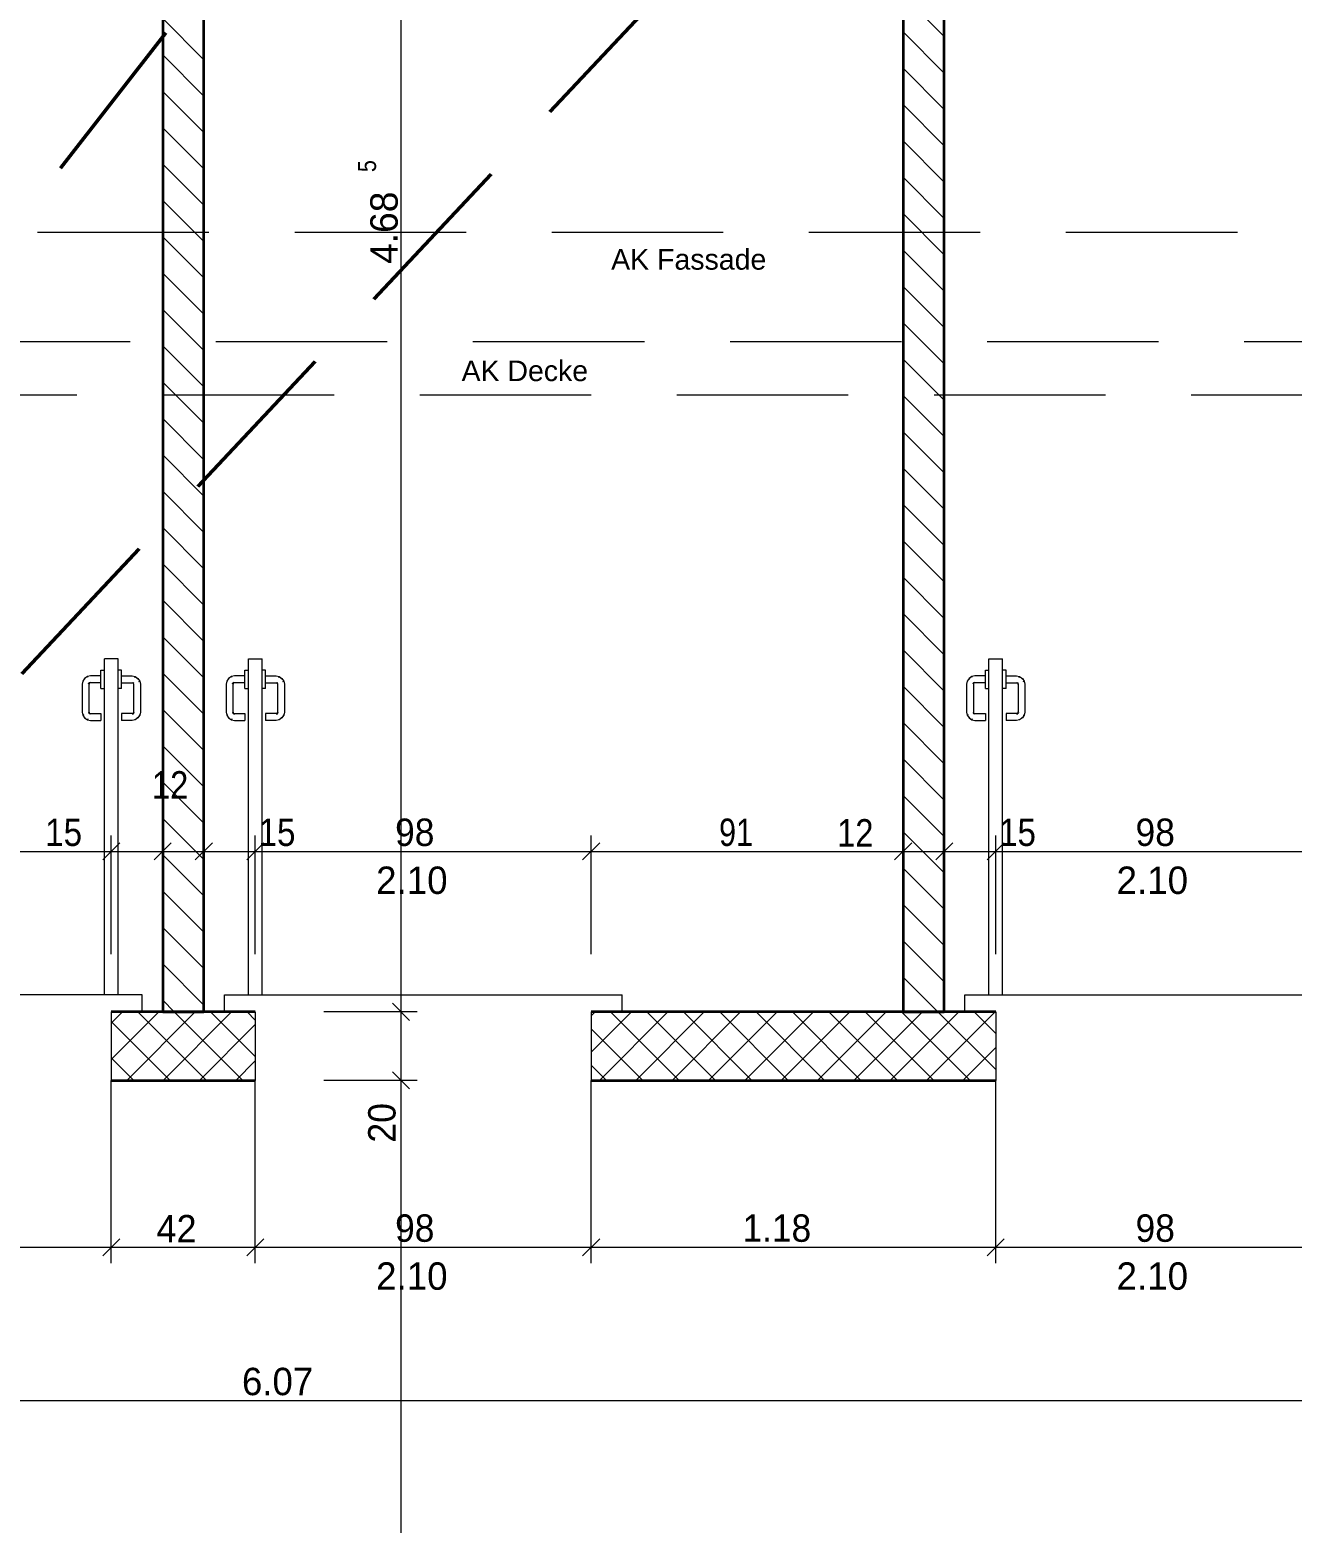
# Model space of a CAD drawing. Header units: millimetres. Extents: x -3497 to 2618, y -1809 to 2456.
# Drawn here: x -1639.4 to -1271.2, y 1509.8 to 1945.5 of the extents above; entities that cross this region are included whole.
import ezdxf
from ezdxf.enums import TextEntityAlignment as Align

# ---------------------------------------------------------------- set-up
doc = ezdxf.new("R2010")
doc.units = ezdxf.units.MM
doc.header["$LTSCALE"] = 100
doc.linetypes.add('HIDDENX2', pattern=[0.75, 0.5, -0.25])
for name, color, linetype, true_color in [('10-0.05 Solid', 1, 'Continuous', 0xff0000), ('10-0.13 Solid', 7, 'Continuous', 0x000000), ('20-(100) Aussenwände', 7, 'Continuous', 0xc0c0c0), ('20-Beton', 9, 'Continuous', 0x808080), ('30-Text', 7, 'Continuous', 0xff8000), ('30-Text 6', 3, 'Continuous', 0x00ff00), ('50-Türen&Fenster', 9, 'Continuous', 0x808080)]:
    doc.layers.add(name, color=color, linetype=linetype, true_color=true_color)
doc.styles.add('Arial', font='arial.ttf')

# ---------------------------------------------------------------- blocks, each defined once
blk = doc.blocks.new('*X442')
at = {"layer": '10-0.05 Solid', "color": 18, "linetype": 'Continuous', "lineweight": 13, "true_color": 0x000000}
for p, q in [((-1600.63, 1948.74), (-1588.63, 1936.74)), ((-1600.63, 1938.13), (-1588.63, 1926.13)), ((-1600.63, 1927.52), (-1588.63, 1915.52)), ((-1600.63, 1916.92), (-1588.63, 1904.92)), ((-1600.63, 1906.31), (-1588.63, 1894.31)), ((-1600.63, 1895.7), (-1588.63, 1883.7)), ((-1600.63, 1885.1), (-1588.63, 1873.1)), ((-1600.63, 1874.49), (-1588.63, 1862.49)), ((-1600.63, 1863.88), (-1588.63, 1851.88)), ((-1600.63, 1853.28), (-1588.63, 1841.28)), ((-1600.63, 1842.67), (-1588.63, 1830.67)), ((-1600.63, 1832.06), (-1588.63, 1820.06)), ((-1600.63, 1821.46), (-1588.63, 1809.46)), ((-1600.63, 1810.85), (-1588.63, 1798.85)), ((-1600.63, 1800.24), (-1588.63, 1788.24)), ((-1600.63, 1789.64), (-1588.63, 1777.64)), ((-1600.63, 1779.03), (-1588.63, 1767.03)), ((-1600.63, 1768.42), (-1588.63, 1756.42)), ((-1600.63, 1757.82), (-1588.63, 1745.82)), ((-1600.63, 1747.21), (-1588.63, 1735.21)), ((-1600.63, 1736.6), (-1588.63, 1724.6)), ((-1600.63, 1726), (-1588.63, 1714)), ((-1600.63, 1715.39), (-1588.63, 1703.39)), ((-1600.63, 1704.78), (-1588.63, 1692.78)), ((-1600.63, 1694.18), (-1588.63, 1682.18)), ((-1600.63, 1683.57), (-1588.63, 1671.57)), ((-1600.63, 1672.96), (-1588.63, 1660.96)), ((-1600.63, 1662.36), (-1597.25, 1658.98))]:
    blk.add_line(p, q, dxfattribs=at)
blk = doc.blocks.new('*X443')
at = {"layer": '10-0.05 Solid', "color": 18, "linetype": 'Continuous', "lineweight": 13, "true_color": 0x000000}
for p, q in [((-1384.63, 1955.48), (-1372.63, 1943.48)), ((-1384.63, 1944.87), (-1372.63, 1932.87)), ((-1384.63, 1934.26), (-1372.63, 1922.26)), ((-1384.63, 1923.66), (-1372.63, 1911.66)), ((-1384.63, 1913.05), (-1372.63, 1901.05)), ((-1384.63, 1902.44), (-1372.63, 1890.44)), ((-1384.63, 1891.84), (-1372.63, 1879.84)), ((-1384.63, 1881.23), (-1372.63, 1869.23)), ((-1384.63, 1870.62), (-1372.63, 1858.62)), ((-1384.63, 1860.02), (-1372.63, 1848.02)), ((-1384.63, 1849.41), (-1372.63, 1837.41)), ((-1384.63, 1838.8), (-1372.63, 1826.8)), ((-1384.63, 1828.2), (-1372.63, 1816.2)), ((-1384.63, 1817.59), (-1372.63, 1805.59)), ((-1384.63, 1806.98), (-1372.63, 1794.98)), ((-1384.63, 1796.38), (-1372.63, 1784.38)), ((-1384.63, 1785.77), (-1372.63, 1773.77)), ((-1384.63, 1775.16), (-1372.63, 1763.16)), ((-1384.63, 1764.56), (-1372.63, 1752.56)), ((-1384.63, 1753.95), (-1372.63, 1741.95)), ((-1384.63, 1743.34), (-1372.63, 1731.34)), ((-1384.63, 1732.74), (-1372.63, 1720.74)), ((-1384.63, 1722.13), (-1372.63, 1710.13)), ((-1384.63, 1711.52), (-1372.63, 1699.52)), ((-1384.63, 1700.92), (-1372.63, 1688.92)), ((-1384.63, 1690.31), (-1372.63, 1678.31)), ((-1384.63, 1679.7), (-1372.63, 1667.7)), ((-1384.63, 1669.1), (-1374.51, 1658.98))]:
    blk.add_line(p, q, dxfattribs=at)
blk = doc.blocks.new('*X534')
at = {"layer": '10-0.05 Solid', "color": 18, "linetype": 'Continuous', "lineweight": 13, "true_color": 0x000000}
for p, q in [((-1615.63, 1645.09), (-1601.74, 1658.98)), ((-1615.63, 1655.7), (-1612.35, 1658.98)), ((-1598.46, 1638.98), (-1615.63, 1656.14)), ((-1611.14, 1638.98), (-1591.14, 1658.98)), ((-1587.85, 1638.98), (-1607.85, 1658.98)), ((-1600.53, 1638.98), (-1580.53, 1658.98)), ((-1577.25, 1638.98), (-1597.25, 1658.98)), ((-1573.63, 1645.96), (-1586.64, 1658.98)), ((-1573.63, 1656.57), (-1576.03, 1658.98)), ((-1589.92, 1638.98), (-1573.63, 1655.27)), ((-1609.07, 1638.98), (-1615.63, 1645.54)), ((-1579.32, 1638.98), (-1573.63, 1644.67))]:
    blk.add_line(p, q, dxfattribs=at)
blk = doc.blocks.new('*X535')
at = {"layer": '10-0.05 Solid', "color": 18, "linetype": 'Continuous', "lineweight": 13, "true_color": 0x000000}
for p, q in [((-1475.63, 1647.21), (-1463.86, 1658.98)), ((-1475.63, 1657.81), (-1474.46, 1658.98)), ((-1473.25, 1638.98), (-1453.25, 1658.98)), ((-1449.97, 1638.98), (-1469.97, 1658.98)), ((-1462.64, 1638.98), (-1442.64, 1658.98)), ((-1439.36, 1638.98), (-1459.36, 1658.98)), ((-1452.04, 1638.98), (-1432.04, 1658.98)), ((-1428.75, 1638.98), (-1448.75, 1658.98)), ((-1441.43, 1638.98), (-1421.43, 1658.98)), ((-1418.15, 1638.98), (-1438.15, 1658.98)), ((-1430.82, 1638.98), (-1410.82, 1658.98)), ((-1407.54, 1638.98), (-1427.54, 1658.98)), ((-1420.22, 1638.98), (-1400.22, 1658.98)), ((-1396.93, 1638.98), (-1416.93, 1658.98)), ((-1409.61, 1638.98), (-1389.61, 1658.98)), ((-1386.33, 1638.98), (-1406.33, 1658.98)), ((-1399, 1638.98), (-1379, 1658.98)), ((-1375.72, 1638.98), (-1395.72, 1658.98)), ((-1388.4, 1638.98), (-1368.4, 1658.98)), ((-1365.11, 1638.98), (-1385.11, 1658.98)), ((-1377.79, 1638.98), (-1357.79, 1658.98)), ((-1357.63, 1642.1), (-1374.51, 1658.98)), ((-1357.63, 1652.7), (-1363.9, 1658.98)), ((-1460.57, 1638.98), (-1475.63, 1654.03)), ((-1367.18, 1638.98), (-1357.63, 1648.53)), ((-1471.18, 1638.98), (-1475.63, 1643.42))]:
    blk.add_line(p, q, dxfattribs=at)
blk = doc.blocks.new('AnonymMegaMac_nNn0717')
at = {"layer": '20-Beton', "color": 8, "linetype": 'Continuous', "lineweight": 13, "true_color": 0x808080}
for p, q in [((-1711.13, 1708.27), (-1716.13, 1703.27)), ((-1713.63, 1675.77), (-1713.63, 1710.46)), ((-1613.13, 1708.27), (-1618.13, 1703.27)), ((-1615.63, 1675.77), (-1615.63, 1710.46)), ((-1713.63, 1705.77), (-1615.63, 1705.77))]:
    blk.add_line(p, q, dxfattribs=at)
at = {"layer": '20-Beton', "color": 8, "linetype": 'Continuous', "lineweight": 18, "true_color": 0x808080, "style": 'Arial'}
for s, width, p, p2 in [('98', 0.923325, (-1672.83, 1707.36), (-1661.37, 1707.36)), ('15', 0.865979, (-1634.9, 1707.36), (-1624.15, 1707.36)), ('2.10', 0.960236, (-1678.38, 1693.36), (-1657.52, 1693.36))]:
    blk.add_text(s, height=8, dxfattribs=dict(at, width=width)).set_placement(p, p2, align=Align.FIT)
blk = doc.blocks.new('AnonymMegaMac_nNn0718')
at = {"layer": '20-Beton', "color": 8, "linetype": 'Continuous', "lineweight": 13, "true_color": 0x808080}
for p, q in [((-1613.13, 1708.27), (-1618.13, 1703.27)), ((-1615.63, 1675.77), (-1615.63, 1710.46)), ((-1598.13, 1708.27), (-1603.13, 1703.27)), ((-1600.63, 1675.77), (-1600.63, 1710.46)), ((-1615.63, 1705.77), (-1600.63, 1705.77))]:
    blk.add_line(p, q, dxfattribs=at)
at = {"layer": '20-Beton', "color": 8, "linetype": 'Continuous', "lineweight": 18, "true_color": 0x808080, "style": 'Arial', "width": 0.854381}
blk.add_text('12', height=8, dxfattribs=at).set_placement((-1603.77, 1721.19), (-1593.17, 1721.19), align=Align.FIT)
blk = doc.blocks.new('AnonymMegaMac_nNn0719')
at = {"layer": '20-Beton', "color": 8, "linetype": 'Continuous', "lineweight": 13, "true_color": 0x808080}
for p, q in [((-1598.13, 1708.27), (-1603.13, 1703.27)), ((-1600.63, 1675.77), (-1600.63, 1710.46)), ((-1586.13, 1708.27), (-1591.13, 1703.27)), ((-1588.63, 1675.77), (-1588.63, 1710.46)), ((-1600.63, 1705.77), (-1588.63, 1705.77))]:
    blk.add_line(p, q, dxfattribs=at)
blk = doc.blocks.new('AnonymMegaMac_nNn0720')
at = {"layer": '20-Beton', "color": 8, "linetype": 'Continuous', "lineweight": 13, "true_color": 0x808080}
for p, q in [((-1586.13, 1708.27), (-1591.13, 1703.27)), ((-1588.63, 1675.77), (-1588.63, 1710.46)), ((-1571.13, 1708.27), (-1576.13, 1703.27)), ((-1573.63, 1675.77), (-1573.63, 1710.46)), ((-1588.63, 1705.77), (-1573.63, 1705.77))]:
    blk.add_line(p, q, dxfattribs=at)
blk = doc.blocks.new('AnonymMegaMac_nNn0721')
at = {"layer": '20-Beton', "color": 8, "linetype": 'Continuous', "lineweight": 13, "true_color": 0x808080}
for p, q in [((-1571.13, 1708.27), (-1576.13, 1703.27)), ((-1573.63, 1675.77), (-1573.63, 1710.46)), ((-1473.13, 1708.27), (-1478.13, 1703.27)), ((-1475.63, 1675.77), (-1475.63, 1710.46)), ((-1573.63, 1705.77), (-1475.63, 1705.77))]:
    blk.add_line(p, q, dxfattribs=at)
at = {"layer": '20-Beton', "color": 8, "linetype": 'Continuous', "lineweight": 18, "true_color": 0x808080, "style": 'Arial'}
for s, width, p, p2 in [('15', 0.865979, (-1572.65, 1707.36), (-1561.9, 1707.36)), ('98', 0.923325, (-1532.83, 1707.36), (-1521.37, 1707.36)), ('2.10', 0.960236, (-1538.38, 1693.36), (-1517.52, 1693.36))]:
    blk.add_text(s, height=8, dxfattribs=dict(at, width=width)).set_placement(p, p2, align=Align.FIT)
blk = doc.blocks.new('AnonymMegaMac_nNn0722')
at = {"layer": '20-Beton', "color": 8, "linetype": 'Continuous', "lineweight": 13, "true_color": 0x808080}
for p, q in [((-1473.13, 1708.27), (-1478.13, 1703.27)), ((-1475.63, 1675.77), (-1475.63, 1710.46)), ((-1382.13, 1708.27), (-1387.13, 1703.27)), ((-1384.63, 1675.77), (-1384.63, 1710.46)), ((-1475.63, 1705.77), (-1384.63, 1705.77))]:
    blk.add_line(p, q, dxfattribs=at)
at = {"layer": '20-Beton', "color": 8, "linetype": 'Continuous', "lineweight": 18, "true_color": 0x808080, "style": 'Arial'}
for s, width, p, p2 in [('91', 0.79768, (-1438.33, 1707.36), (-1428.43, 1707.36)), ('12', 0.854381, (-1403.9, 1707.19), (-1393.29, 1707.19))]:
    blk.add_text(s, height=8, dxfattribs=dict(at, width=width)).set_placement(p, p2, align=Align.FIT)
blk = doc.blocks.new('AnonymMegaMac_nNn0723')
at = {"layer": '20-Beton', "color": 8, "linetype": 'Continuous', "lineweight": 13, "true_color": 0x808080}
for p, q in [((-1382.13, 1708.27), (-1387.13, 1703.27)), ((-1384.63, 1675.77), (-1384.63, 1710.46)), ((-1370.13, 1708.27), (-1375.13, 1703.27)), ((-1372.63, 1675.77), (-1372.63, 1710.46)), ((-1384.63, 1705.77), (-1372.63, 1705.77))]:
    blk.add_line(p, q, dxfattribs=at)
blk = doc.blocks.new('AnonymMegaMac_nNn0724')
at = {"layer": '20-Beton', "color": 8, "linetype": 'Continuous', "lineweight": 13, "true_color": 0x808080}
for p, q in [((-1370.13, 1708.27), (-1375.13, 1703.27)), ((-1372.63, 1675.77), (-1372.63, 1710.46)), ((-1355.13, 1708.27), (-1360.13, 1703.27)), ((-1357.63, 1675.77), (-1357.63, 1710.46)), ((-1372.63, 1705.77), (-1357.63, 1705.77))]:
    blk.add_line(p, q, dxfattribs=at)
blk = doc.blocks.new('AnonymMegaMac_nNn0725')
at = {"layer": '20-Beton', "color": 8, "linetype": 'Continuous', "lineweight": 13, "true_color": 0x808080}
for p, q in [((-1355.13, 1708.27), (-1360.13, 1703.27)), ((-1357.63, 1675.77), (-1357.63, 1710.46)), ((-1257.13, 1708.27), (-1262.13, 1703.27)), ((-1259.63, 1675.77), (-1259.63, 1710.46)), ((-1357.63, 1705.77), (-1259.63, 1705.77))]:
    blk.add_line(p, q, dxfattribs=at)
at = {"layer": '20-Beton', "color": 8, "linetype": 'Continuous', "lineweight": 18, "true_color": 0x808080, "style": 'Arial'}
for s, width, p, p2 in [('15', 0.865979, (-1356.65, 1707.36), (-1345.9, 1707.36)), ('98', 0.923325, (-1316.83, 1707.36), (-1305.37, 1707.36)), ('2.10', 0.960236, (-1322.38, 1693.36), (-1301.52, 1693.36))]:
    blk.add_text(s, height=8, dxfattribs=dict(at, width=width)).set_placement(p, p2, align=Align.FIT)
blk = doc.blocks.new('AnonymMegaMac_nNn01088')
at = {"layer": '20-Beton', "color": 8, "linetype": 'Continuous', "lineweight": 13, "true_color": 0x808080}
for p, q in [((-1713.63, 1585.6), (-1713.63, 1638.98)), ((-1615.63, 1585.6), (-1615.63, 1638.98)), ((-1711.13, 1592.79), (-1716.13, 1587.79)), ((-1713.63, 1590.29), (-1615.63, 1590.29)), ((-1613.13, 1592.79), (-1618.13, 1587.79))]:
    blk.add_line(p, q, dxfattribs=at)
at = {"layer": '20-Beton', "color": 8, "linetype": 'Continuous', "lineweight": 18, "true_color": 0x808080, "style": 'Arial'}
for s, width, p, p2 in [('98', 0.923325, (-1672.83, 1591.88), (-1661.37, 1591.88)), ('2.10', 0.960236, (-1678.38, 1577.88), (-1657.52, 1577.88))]:
    blk.add_text(s, height=8, dxfattribs=dict(at, width=width)).set_placement(p, p2, align=Align.FIT)
blk = doc.blocks.new('AnonymMegaMac_nNn01089')
at = {"layer": '20-Beton', "color": 8, "linetype": 'Continuous', "lineweight": 13, "true_color": 0x808080}
for p, q in [((-1615.63, 1585.6), (-1615.63, 1638.98)), ((-1573.63, 1585.6), (-1573.63, 1638.98)), ((-1613.13, 1592.79), (-1618.13, 1587.79)), ((-1615.63, 1590.29), (-1573.63, 1590.29)), ((-1571.13, 1592.79), (-1576.13, 1587.79))]:
    blk.add_line(p, q, dxfattribs=at)
at = {"layer": '20-Beton', "color": 8, "linetype": 'Continuous', "lineweight": 18, "true_color": 0x808080, "style": 'Arial', "width": 0.940722}
blk.add_text('42', height=8, dxfattribs=at).set_placement((-1602.43, 1591.71), (-1590.75, 1591.71), align=Align.FIT)
blk = doc.blocks.new('AnonymMegaMac_nNn01090')
at = {"layer": '20-Beton', "color": 8, "linetype": 'Continuous', "lineweight": 13, "true_color": 0x808080}
for p, q in [((-1573.63, 1585.6), (-1573.63, 1638.98)), ((-1475.63, 1585.6), (-1475.63, 1638.98)), ((-1571.13, 1592.79), (-1576.13, 1587.79)), ((-1573.63, 1590.29), (-1475.63, 1590.29)), ((-1473.13, 1592.79), (-1478.13, 1587.79))]:
    blk.add_line(p, q, dxfattribs=at)
at = {"layer": '20-Beton', "color": 8, "linetype": 'Continuous', "lineweight": 18, "true_color": 0x808080, "style": 'Arial'}
for s, width, p, p2 in [('98', 0.923325, (-1532.83, 1591.88), (-1521.37, 1591.88)), ('2.10', 0.960236, (-1538.38, 1577.88), (-1517.52, 1577.88))]:
    blk.add_text(s, height=8, dxfattribs=dict(at, width=width)).set_placement(p, p2, align=Align.FIT)
blk = doc.blocks.new('AnonymMegaMac_nNn01091')
at = {"layer": '20-Beton', "color": 8, "linetype": 'Continuous', "lineweight": 13, "true_color": 0x808080}
for p, q in [((-1475.63, 1585.6), (-1475.63, 1638.98)), ((-1357.63, 1585.6), (-1357.63, 1638.98)), ((-1473.13, 1592.79), (-1478.13, 1587.79)), ((-1475.63, 1590.29), (-1357.63, 1590.29)), ((-1355.13, 1592.79), (-1360.13, 1587.79))]:
    blk.add_line(p, q, dxfattribs=at)
at = {"layer": '20-Beton', "color": 8, "linetype": 'Continuous', "lineweight": 18, "true_color": 0x808080, "style": 'Arial', "width": 0.921576}
blk.add_text('1.18', height=8, dxfattribs=at).set_placement((-1431.49, 1591.88), (-1411.47, 1591.88), align=Align.FIT)
blk = doc.blocks.new('AnonymMegaMac_nNn01092')
at = {"layer": '20-Beton', "color": 8, "linetype": 'Continuous', "lineweight": 13, "true_color": 0x808080}
for p, q in [((-1357.63, 1585.6), (-1357.63, 1638.98)), ((-1259.63, 1585.6), (-1259.63, 1638.98)), ((-1355.13, 1592.79), (-1360.13, 1587.79)), ((-1357.63, 1590.29), (-1259.63, 1590.29)), ((-1257.13, 1592.79), (-1262.13, 1587.79))]:
    blk.add_line(p, q, dxfattribs=at)
at = {"layer": '20-Beton', "color": 8, "linetype": 'Continuous', "lineweight": 18, "true_color": 0x808080, "style": 'Arial'}
for s, width, p, p2 in [('98', 0.923325, (-1316.83, 1591.88), (-1305.37, 1591.88)), ('2.10', 0.960236, (-1322.38, 1577.88), (-1301.52, 1577.88))]:
    blk.add_text(s, height=8, dxfattribs=dict(at, width=width)).set_placement(p, p2, align=Align.FIT)
blk = doc.blocks.new('AnonymMegaMac_nNn01115')
at = {"layer": '20-Beton', "color": 8, "linetype": 'Continuous', "lineweight": 13, "true_color": 0x808080}
for p, q in [((-1864.64, 1548.04), (-1869.64, 1543.04)), ((-1867.14, 1540.86), (-1867.14, 1550.23)), ((-1257.65, 1548.04), (-1262.65, 1543.04)), ((-1260.15, 1522.98), (-1260.15, 1550.23)), ((-1867.14, 1545.54), (-1260.15, 1545.54))]:
    blk.add_line(p, q, dxfattribs=at)
at = {"layer": '20-Beton', "color": 8, "linetype": 'Continuous', "lineweight": 18, "true_color": 0x808080, "style": 'Arial', "width": 0.95729}
blk.add_text('6.07', height=8, dxfattribs=at).set_placement((-1577.51, 1547.13), (-1556.71, 1547.13), align=Align.FIT)
blk = doc.blocks.new('AnonymMegaMac_nNn01146')
at = {"layer": '20-Beton', "color": 8, "linetype": 'Continuous', "lineweight": 13, "true_color": 0x808080}
for p, q in [((-1526.42, 1638.98), (-1553.63, 1638.98)), ((-1533.61, 1641.48), (-1528.61, 1636.48)), ((-1531.11, 1155.98), (-1531.11, 1638.98))]:
    blk.add_line(p, q, dxfattribs=at)
at = {"layer": '20-Beton', "color": 8, "linetype": 'Continuous', "lineweight": 18, "true_color": 0x808080, "style": 'Arial', "width": 0.930412}
blk.add_text('20', height=8, rotation=90, dxfattribs=at).set_placement((-1532.7, 1620.81), (-1532.7, 1632.36), align=Align.FIT)
blk = doc.blocks.new('AnonymMegaMac_nNn01147')
at = {"layer": '20-Beton', "color": 8, "linetype": 'Continuous', "lineweight": 13, "true_color": 0x808080}
for p, q in [((-1533.61, 1661.48), (-1528.61, 1656.48)), ((-1526.42, 1658.98), (-1553.63, 1658.98)), ((-1531.11, 1638.98), (-1531.11, 1658.98)), ((-1526.42, 1638.98), (-1553.63, 1638.98)), ((-1533.61, 1641.48), (-1528.61, 1636.48))]:
    blk.add_line(p, q, dxfattribs=at)
blk = doc.blocks.new('AnonymMegaMac_nNn01148')
at = {"layer": '20-Beton', "color": 8, "linetype": 'Continuous', "lineweight": 13, "true_color": 0x808080}
for p, q in [((-1531.11, 1658.98), (-1531.11, 2127.48)), ((-1533.61, 1661.48), (-1528.61, 1656.48)), ((-1526.42, 1658.98), (-1553.63, 1658.98))]:
    blk.add_line(p, q, dxfattribs=at)
at = {"layer": '20-Beton', "color": 8, "linetype": 'Continuous', "lineweight": 18, "true_color": 0x808080, "style": 'Arial'}
for s, height, width, p, p2 in [('5', 5.28, 0.853093, (-1538.38, 1903.96), (-1538.38, 1907.46)), ('4.68', 8, 0.970913, (-1532.08, 1877.18), (-1532.08, 1898.28))]:
    blk.add_text(s, height=height, rotation=90, dxfattribs=dict(at, width=width)).set_placement(p, p2, align=Align.FIT)

msp = doc.modelspace()

# ---------------------------------------------------------------- linework, layer by layer
at = {"layer": '10-0.13 Solid', "color": 18, "linetype": 'HIDDENX2', "lineweight": 13, "true_color": 0x000000}
for p, q in [((-1787.13, 1886.43), (-1203.13, 1886.43)), ((-1235.13, 1854.44), (-1755.13, 1854.44))]:
    msp.add_line(p, q, dxfattribs=at)
at = {"layer": '20-(100) Aussenwände', "color": 8, "linetype": 'Continuous', "lineweight": 13, "true_color": 0x808080}
for p, q in [((-1617.63, 1663.98), (-1617.63, 1761.98)), ((-1613.63, 1761.98), (-1617.63, 1761.98)), ((-1613.63, 1663.98), (-1613.63, 1761.98)), ((-1575.63, 1663.98), (-1575.63, 1761.98)), ((-1575.63, 1761.98), (-1571.63, 1761.98)), ((-1571.63, 1663.98), (-1571.63, 1761.98)), ((-1359.63, 1663.98), (-1359.63, 1761.98)), ((-1359.63, 1761.98), (-1355.63, 1761.98)), ((-1355.63, 1663.98), (-1355.63, 1761.98)), ((-1623.41, 1756.26), (-1623.96, 1755.44)), ((-1622.59, 1756.8), (-1623.41, 1756.26)), ((-1623.2, 1756.05), (-1623.41, 1756.26)), ((-1621.73, 1756.98), (-1622.59, 1756.8)), ((-1622.48, 1756.53), (-1622.59, 1756.8)), ((-1618.63, 1756.98), (-1621.73, 1756.98)), ((-1618.63, 1758.32), (-1618.63, 1758.68)), ((-1618.63, 1758.68), (-1618.62, 1758.68)), ((-1618.63, 1757.33), (-1618.63, 1758.32)), ((-1618.63, 1755.98), (-1618.63, 1757.33)), ((-1618.63, 1754.63), (-1618.63, 1755.98)), ((-1618.62, 1758.68), (-1617.64, 1758.68)), ((-1617.64, 1758.68), (-1617.63, 1758.68)), ((-1613.62, 1758.68), (-1613.63, 1758.68)), ((-1612.64, 1758.68), (-1613.62, 1758.68)), ((-1612.63, 1758.68), (-1612.64, 1758.68)), ((-1612.63, 1758.32), (-1612.63, 1758.68)), ((-1612.63, 1757.33), (-1612.63, 1758.32)), ((-1612.63, 1755.98), (-1612.63, 1757.33)), ((-1612.63, 1756.98), (-1609.53, 1756.98)), ((-1612.63, 1754.63), (-1612.63, 1755.98)), ((-1609.53, 1756.98), (-1608.66, 1756.8)), ((-1608.78, 1756.53), (-1608.66, 1756.8)), ((-1608.66, 1756.8), (-1607.85, 1756.26)), ((-1608.06, 1756.05), (-1607.85, 1756.26)), ((-1607.85, 1756.26), (-1607.3, 1755.44)), ((-1581.41, 1756.26), (-1581.96, 1755.44)), ((-1580.59, 1756.8), (-1581.41, 1756.26)), ((-1581.2, 1756.05), (-1581.41, 1756.26)), ((-1579.73, 1756.98), (-1580.59, 1756.8)), ((-1580.48, 1756.53), (-1580.59, 1756.8)), ((-1576.63, 1756.98), (-1579.73, 1756.98)), ((-1576.63, 1758.32), (-1576.63, 1758.68)), ((-1576.63, 1758.68), (-1576.62, 1758.68)), ((-1576.63, 1757.33), (-1576.63, 1758.32)), ((-1576.63, 1755.98), (-1576.63, 1757.33)), ((-1576.63, 1754.63), (-1576.63, 1755.98)), ((-1576.62, 1758.68), (-1575.64, 1758.68)), ((-1575.64, 1758.68), (-1575.63, 1758.68)), ((-1571.62, 1758.68), (-1571.63, 1758.68)), ((-1570.64, 1758.68), (-1571.62, 1758.68)), ((-1570.63, 1758.68), (-1570.64, 1758.68)), ((-1570.63, 1758.32), (-1570.63, 1758.68)), ((-1570.63, 1757.33), (-1570.63, 1758.32)), ((-1570.63, 1755.98), (-1570.63, 1757.33)), ((-1570.63, 1756.98), (-1567.53, 1756.98)), ((-1570.63, 1754.63), (-1570.63, 1755.98)), ((-1567.53, 1756.98), (-1566.66, 1756.8)), ((-1566.78, 1756.53), (-1566.66, 1756.8)), ((-1566.66, 1756.8), (-1565.85, 1756.26)), ((-1566.06, 1756.05), (-1565.85, 1756.26)), ((-1565.85, 1756.26), (-1565.3, 1755.44)), ((-1365.41, 1756.26), (-1365.96, 1755.44)), ((-1364.59, 1756.8), (-1365.41, 1756.26)), ((-1365.2, 1756.05), (-1365.41, 1756.26)), ((-1363.73, 1756.98), (-1364.59, 1756.8)), ((-1364.48, 1756.53), (-1364.59, 1756.8)), ((-1360.63, 1756.98), (-1363.73, 1756.98)), ((-1360.63, 1758.32), (-1360.63, 1758.68)), ((-1360.63, 1758.68), (-1360.62, 1758.68)), ((-1360.63, 1757.33), (-1360.63, 1758.32)), ((-1360.63, 1755.98), (-1360.63, 1757.33)), ((-1360.63, 1754.63), (-1360.63, 1755.98)), ((-1360.62, 1758.68), (-1359.64, 1758.68)), ((-1359.64, 1758.68), (-1359.63, 1758.68)), ((-1355.62, 1758.68), (-1355.63, 1758.68)), ((-1354.64, 1758.68), (-1355.62, 1758.68)), ((-1354.63, 1758.68), (-1354.64, 1758.68)), ((-1354.63, 1758.32), (-1354.63, 1758.68)), ((-1354.63, 1757.33), (-1354.63, 1758.32)), ((-1354.63, 1755.98), (-1354.63, 1757.33)), ((-1354.63, 1756.98), (-1351.53, 1756.98)), ((-1354.63, 1754.63), (-1354.63, 1755.98)), ((-1351.53, 1756.98), (-1350.66, 1756.8)), ((-1350.78, 1756.53), (-1350.66, 1756.8)), ((-1350.66, 1756.8), (-1349.85, 1756.26)), ((-1350.06, 1756.05), (-1349.85, 1756.26)), ((-1349.85, 1756.26), (-1349.3, 1755.44)), ((-1623.96, 1755.44), (-1624.13, 1754.58)), ((-1624.13, 1754.58), (-1624.13, 1746.38)), ((-1623.68, 1755.33), (-1623.96, 1755.44)), ((-1622.07, 1754.66), (-1622.35, 1754.77)), ((-1621.97, 1754.82), (-1622.18, 1755.03)), ((-1622.07, 1754.66), (-1622.13, 1754.38)), ((-1622.13, 1754.38), (-1622.13, 1746.58)), ((-1621.97, 1754.82), (-1622.07, 1754.66)), ((-1621.81, 1754.92), (-1621.97, 1754.82)), ((-1621.81, 1754.92), (-1621.93, 1755.2)), ((-1621.53, 1754.98), (-1621.81, 1754.92)), ((-1618.63, 1754.98), (-1621.53, 1754.98)), ((-1618.63, 1753.64), (-1618.63, 1754.63)), ((-1618.63, 1753.28), (-1618.63, 1753.64)), ((-1618.63, 1753.28), (-1618.62, 1753.28)), ((-1618.62, 1753.28), (-1617.64, 1753.28)), ((-1617.64, 1753.28), (-1617.63, 1753.28)), ((-1613.62, 1753.28), (-1613.63, 1753.28)), ((-1612.64, 1753.28), (-1613.62, 1753.28)), ((-1612.63, 1753.28), (-1612.64, 1753.28)), ((-1612.63, 1754.98), (-1609.73, 1754.98)), ((-1612.63, 1753.64), (-1612.63, 1754.63)), ((-1612.63, 1753.28), (-1612.63, 1753.64)), ((-1609.73, 1754.98), (-1609.44, 1754.92)), ((-1609.44, 1754.92), (-1609.33, 1755.2)), ((-1609.44, 1754.92), (-1609.29, 1754.82)), ((-1609.29, 1754.82), (-1609.08, 1755.03)), ((-1609.29, 1754.82), (-1609.18, 1754.66)), ((-1609.18, 1754.66), (-1608.91, 1754.77)), ((-1609.18, 1754.66), (-1609.13, 1754.38)), ((-1609.13, 1754.38), (-1609.13, 1746.58)), ((-1607.58, 1755.33), (-1607.3, 1755.44)), ((-1607.3, 1755.44), (-1607.13, 1754.58)), ((-1607.13, 1754.58), (-1607.13, 1746.38)), ((-1581.96, 1755.44), (-1582.13, 1754.58)), ((-1582.13, 1754.58), (-1582.13, 1746.38)), ((-1581.68, 1755.33), (-1581.96, 1755.44)), ((-1580.07, 1754.66), (-1580.35, 1754.77)), ((-1579.97, 1754.82), (-1580.18, 1755.03)), ((-1580.07, 1754.66), (-1580.13, 1754.38)), ((-1580.13, 1754.38), (-1580.13, 1746.58)), ((-1579.97, 1754.82), (-1580.07, 1754.66)), ((-1579.81, 1754.92), (-1579.97, 1754.82)), ((-1579.81, 1754.92), (-1579.93, 1755.2)), ((-1579.53, 1754.98), (-1579.81, 1754.92)), ((-1576.63, 1754.98), (-1579.53, 1754.98)), ((-1576.63, 1753.64), (-1576.63, 1754.63)), ((-1576.63, 1753.28), (-1576.63, 1753.64)), ((-1576.63, 1753.28), (-1576.62, 1753.28)), ((-1576.62, 1753.28), (-1575.64, 1753.28)), ((-1575.64, 1753.28), (-1575.63, 1753.28)), ((-1571.62, 1753.28), (-1571.63, 1753.28)), ((-1570.64, 1753.28), (-1571.62, 1753.28)), ((-1570.63, 1753.28), (-1570.64, 1753.28)), ((-1570.63, 1754.98), (-1567.73, 1754.98)), ((-1570.63, 1753.64), (-1570.63, 1754.63)), ((-1570.63, 1753.28), (-1570.63, 1753.64)), ((-1567.73, 1754.98), (-1567.44, 1754.92)), ((-1567.44, 1754.92), (-1567.33, 1755.2)), ((-1567.44, 1754.92), (-1567.29, 1754.82)), ((-1567.29, 1754.82), (-1567.08, 1755.03)), ((-1567.29, 1754.82), (-1567.18, 1754.66)), ((-1567.18, 1754.66), (-1566.91, 1754.77)), ((-1567.18, 1754.66), (-1567.13, 1754.38)), ((-1567.13, 1754.38), (-1567.13, 1746.58)), ((-1565.58, 1755.33), (-1565.3, 1755.44)), ((-1565.3, 1755.44), (-1565.13, 1754.58)), ((-1565.13, 1754.58), (-1565.13, 1746.38)), ((-1365.96, 1755.44), (-1366.13, 1754.58)), ((-1366.13, 1754.58), (-1366.13, 1746.38)), ((-1365.68, 1755.33), (-1365.96, 1755.44)), ((-1364.07, 1754.66), (-1364.35, 1754.77)), ((-1363.97, 1754.82), (-1364.18, 1755.03)), ((-1364.07, 1754.66), (-1364.13, 1754.38)), ((-1364.13, 1754.38), (-1364.13, 1746.58)), ((-1363.97, 1754.82), (-1364.07, 1754.66)), ((-1363.81, 1754.92), (-1363.97, 1754.82)), ((-1363.81, 1754.92), (-1363.93, 1755.2)), ((-1363.53, 1754.98), (-1363.81, 1754.92)), ((-1360.63, 1754.98), (-1363.53, 1754.98)), ((-1360.63, 1753.64), (-1360.63, 1754.63)), ((-1360.63, 1753.28), (-1360.63, 1753.64)), ((-1360.63, 1753.28), (-1360.62, 1753.28)), ((-1360.62, 1753.28), (-1359.64, 1753.28)), ((-1359.64, 1753.28), (-1359.63, 1753.28)), ((-1355.62, 1753.28), (-1355.63, 1753.28)), ((-1354.64, 1753.28), (-1355.62, 1753.28)), ((-1354.63, 1753.28), (-1354.64, 1753.28)), ((-1354.63, 1754.98), (-1351.73, 1754.98)), ((-1354.63, 1753.64), (-1354.63, 1754.63)), ((-1354.63, 1753.28), (-1354.63, 1753.64)), ((-1351.73, 1754.98), (-1351.44, 1754.92)), ((-1351.44, 1754.92), (-1351.33, 1755.2)), ((-1351.44, 1754.92), (-1351.29, 1754.82)), ((-1351.29, 1754.82), (-1351.08, 1755.03)), ((-1351.29, 1754.82), (-1351.18, 1754.66)), ((-1351.18, 1754.66), (-1350.91, 1754.77)), ((-1351.18, 1754.66), (-1351.13, 1754.38)), ((-1351.13, 1754.38), (-1351.13, 1746.58)), ((-1349.58, 1755.33), (-1349.3, 1755.44)), ((-1349.3, 1755.44), (-1349.13, 1754.58)), ((-1349.13, 1754.58), (-1349.13, 1746.38)), ((-1624.13, 1746.38), (-1623.96, 1745.51)), ((-1623.68, 1745.63), (-1623.96, 1745.51)), ((-1623.96, 1745.51), (-1623.41, 1744.7)), ((-1623.2, 1744.91), (-1623.41, 1744.7)), ((-1623.41, 1744.7), (-1622.59, 1744.15)), ((-1622.48, 1744.42), (-1622.59, 1744.15)), ((-1622.59, 1744.15), (-1621.73, 1743.98)), ((-1622.07, 1746.29), (-1622.35, 1746.18)), ((-1621.97, 1746.14), (-1622.18, 1745.93)), ((-1622.13, 1746.58), (-1622.07, 1746.29)), ((-1622.07, 1746.29), (-1621.97, 1746.14)), ((-1621.97, 1746.14), (-1621.81, 1746.03)), ((-1621.81, 1746.03), (-1621.93, 1745.76)), ((-1621.81, 1746.03), (-1621.53, 1745.98)), ((-1621.73, 1743.98), (-1618.63, 1743.98)), ((-1621.53, 1745.98), (-1618.63, 1745.98)), ((-1618.63, 1745.98), (-1618.63, 1745.68)), ((-1618.63, 1745.68), (-1618.63, 1744.98)), ((-1618.63, 1744.98), (-1618.63, 1744.27)), ((-1618.63, 1744.27), (-1618.63, 1743.98)), ((-1612.63, 1745.98), (-1612.63, 1745.68)), ((-1609.73, 1745.98), (-1612.63, 1745.98)), ((-1612.63, 1745.68), (-1612.63, 1744.98)), ((-1612.63, 1744.98), (-1612.63, 1744.27)), ((-1612.63, 1744.27), (-1612.63, 1743.98)), ((-1609.53, 1743.98), (-1612.63, 1743.98)), ((-1609.44, 1746.03), (-1609.73, 1745.98)), ((-1608.66, 1744.15), (-1609.53, 1743.98)), ((-1609.29, 1746.14), (-1609.44, 1746.03)), ((-1609.44, 1746.03), (-1609.33, 1745.76)), ((-1609.18, 1746.29), (-1609.29, 1746.14)), ((-1609.29, 1746.14), (-1609.08, 1745.93)), ((-1609.13, 1746.58), (-1609.18, 1746.29)), ((-1609.18, 1746.29), (-1608.91, 1746.18)), ((-1608.78, 1744.42), (-1608.66, 1744.15)), ((-1607.85, 1744.7), (-1608.66, 1744.15)), ((-1608.06, 1744.91), (-1607.85, 1744.7)), ((-1607.3, 1745.51), (-1607.85, 1744.7)), ((-1607.58, 1745.63), (-1607.3, 1745.51)), ((-1607.13, 1746.38), (-1607.3, 1745.51)), ((-1582.13, 1746.38), (-1581.96, 1745.51)), ((-1581.68, 1745.63), (-1581.96, 1745.51)), ((-1581.96, 1745.51), (-1581.41, 1744.7)), ((-1581.2, 1744.91), (-1581.41, 1744.7)), ((-1581.41, 1744.7), (-1580.59, 1744.15)), ((-1580.48, 1744.42), (-1580.59, 1744.15)), ((-1580.59, 1744.15), (-1579.73, 1743.98)), ((-1580.07, 1746.29), (-1580.35, 1746.18)), ((-1579.97, 1746.14), (-1580.18, 1745.93)), ((-1580.13, 1746.58), (-1580.07, 1746.29)), ((-1580.07, 1746.29), (-1579.97, 1746.14)), ((-1579.97, 1746.14), (-1579.81, 1746.03)), ((-1579.81, 1746.03), (-1579.93, 1745.76)), ((-1579.81, 1746.03), (-1579.53, 1745.98)), ((-1579.73, 1743.98), (-1576.63, 1743.98)), ((-1579.53, 1745.98), (-1576.63, 1745.98)), ((-1576.63, 1745.98), (-1576.63, 1745.68)), ((-1576.63, 1745.68), (-1576.63, 1744.98)), ((-1576.63, 1744.98), (-1576.63, 1744.27)), ((-1576.63, 1744.27), (-1576.63, 1743.98)), ((-1570.63, 1745.98), (-1570.63, 1745.68)), ((-1567.73, 1745.98), (-1570.63, 1745.98)), ((-1570.63, 1745.68), (-1570.63, 1744.98)), ((-1570.63, 1744.98), (-1570.63, 1744.27)), ((-1570.63, 1744.27), (-1570.63, 1743.98)), ((-1567.53, 1743.98), (-1570.63, 1743.98)), ((-1567.44, 1746.03), (-1567.73, 1745.98)), ((-1566.66, 1744.15), (-1567.53, 1743.98)), ((-1567.29, 1746.14), (-1567.44, 1746.03)), ((-1567.44, 1746.03), (-1567.33, 1745.76)), ((-1567.18, 1746.29), (-1567.29, 1746.14)), ((-1567.29, 1746.14), (-1567.08, 1745.93)), ((-1567.13, 1746.58), (-1567.18, 1746.29)), ((-1567.18, 1746.29), (-1566.91, 1746.18)), ((-1566.78, 1744.42), (-1566.66, 1744.15)), ((-1565.85, 1744.7), (-1566.66, 1744.15)), ((-1566.06, 1744.91), (-1565.85, 1744.7)), ((-1565.3, 1745.51), (-1565.85, 1744.7)), ((-1565.58, 1745.63), (-1565.3, 1745.51)), ((-1565.13, 1746.38), (-1565.3, 1745.51)), ((-1366.13, 1746.38), (-1365.96, 1745.51)), ((-1365.68, 1745.63), (-1365.96, 1745.51)), ((-1365.96, 1745.51), (-1365.41, 1744.7)), ((-1365.2, 1744.91), (-1365.41, 1744.7)), ((-1365.41, 1744.7), (-1364.59, 1744.15)), ((-1364.48, 1744.42), (-1364.59, 1744.15)), ((-1364.59, 1744.15), (-1363.73, 1743.98)), ((-1364.07, 1746.29), (-1364.35, 1746.18)), ((-1363.97, 1746.14), (-1364.18, 1745.93)), ((-1364.13, 1746.58), (-1364.07, 1746.29)), ((-1364.07, 1746.29), (-1363.97, 1746.14)), ((-1363.97, 1746.14), (-1363.81, 1746.03)), ((-1363.81, 1746.03), (-1363.93, 1745.76)), ((-1363.81, 1746.03), (-1363.53, 1745.98)), ((-1363.73, 1743.98), (-1360.63, 1743.98)), ((-1363.53, 1745.98), (-1360.63, 1745.98)), ((-1360.63, 1745.98), (-1360.63, 1745.68)), ((-1360.63, 1745.68), (-1360.63, 1744.98)), ((-1360.63, 1744.98), (-1360.63, 1744.27)), ((-1360.63, 1744.27), (-1360.63, 1743.98)), ((-1354.63, 1745.98), (-1354.63, 1745.68)), ((-1351.73, 1745.98), (-1354.63, 1745.98)), ((-1354.63, 1745.68), (-1354.63, 1744.98)), ((-1354.63, 1744.98), (-1354.63, 1744.27)), ((-1354.63, 1744.27), (-1354.63, 1743.98)), ((-1351.53, 1743.98), (-1354.63, 1743.98)), ((-1351.44, 1746.03), (-1351.73, 1745.98)), ((-1350.66, 1744.15), (-1351.53, 1743.98)), ((-1351.29, 1746.14), (-1351.44, 1746.03)), ((-1351.44, 1746.03), (-1351.33, 1745.76)), ((-1351.18, 1746.29), (-1351.29, 1746.14)), ((-1351.29, 1746.14), (-1351.08, 1745.93)), ((-1351.13, 1746.58), (-1351.18, 1746.29)), ((-1351.18, 1746.29), (-1350.91, 1746.18)), ((-1350.78, 1744.42), (-1350.66, 1744.15)), ((-1349.85, 1744.7), (-1350.66, 1744.15)), ((-1350.06, 1744.91), (-1349.85, 1744.7)), ((-1349.3, 1745.51), (-1349.85, 1744.7)), ((-1349.58, 1745.63), (-1349.3, 1745.51)), ((-1349.13, 1746.38), (-1349.3, 1745.51)), ((-1606.63, 1663.98), (-1722.63, 1663.98)), ((-1606.63, 1661.98), (-1606.63, 1663.98)), ((-1606.63, 1658.98), (-1606.63, 1661.98)), ((-1582.63, 1663.98), (-1466.63, 1663.98)), ((-1582.63, 1661.98), (-1582.63, 1663.98)), ((-1582.63, 1658.98), (-1582.63, 1661.98)), ((-1466.63, 1661.98), (-1466.63, 1663.98)), ((-1466.63, 1658.98), (-1466.63, 1661.98)), ((-1366.63, 1663.98), (-1250.63, 1663.98)), ((-1366.63, 1661.98), (-1366.63, 1663.98)), ((-1366.63, 1658.98), (-1366.63, 1661.98))]:
    msp.add_line(p, q, dxfattribs=at)
at = {"layer": '30-Text', "color": 18, "linetype": 'HIDDENX2', "lineweight": 13, "true_color": 0x000000}
msp.add_lwpolyline([(-2130.64, 2152.48), (1117.37, 2152.48), (1117.37, 1638.98), (369.87, 1638.98), (369.87, 1838.88), (-116.13, 1838.88), (-116.13, 1638.98), (-1250.63, 1638.98), (-1250.63, 1838.93), (-1739.62, 1838.93), (-1739.62, 1638.98), (-2130.64, 1638.98)], close=True, dxfattribs=at)
at = {"layer": '30-Text 6', "color": 3, "linetype": 'HIDDENX2', "lineweight": 50, "true_color": 0x00ff00}
for p, q in [((-1461.38, 2122), (-1944.92, 1501.92)), ((-1299.38, 2122), (-1929.95, 1450.88))]:
    msp.add_line(p, q, dxfattribs=at)
at = {"layer": '50-Türen&Fenster', "color": 8, "linetype": 'Continuous', "lineweight": 13, "true_color": 0x808080}
for p, q in [((-1615.63, 1658.98), (-1615.63, 1638.98)), ((-1573.63, 1658.98), (-1573.63, 1638.98)), ((-1475.63, 1658.98), (-1475.63, 1638.98)), ((-1357.63, 1658.98), (-1357.63, 1638.98))]:
    msp.add_line(p, q, dxfattribs=at)
at = {"layer": '50-Türen&Fenster', "color": 8, "linetype": 'Continuous', "lineweight": 35, "true_color": 0x808080}
for points in [[(-1600.63, 2127.48), (-1600.63, 1658.98)], [(-1588.63, 1658.98), (-1588.63, 2127.48)], [(-1384.63, 2127.48), (-1384.63, 1658.98)], [(-1372.63, 1658.98), (-1372.63, 2127.48)], [(-1573.63, 1658.98), (-1615.63, 1658.98)], [(-1600.63, 1658.98), (-1588.63, 1658.98)], [(-1357.63, 1658.98), (-1475.63, 1658.98)], [(-1384.63, 1658.98), (-1372.63, 1658.98)], [(-1615.63, 1638.98), (-1573.63, 1638.98)], [(-1475.63, 1638.98), (-1357.63, 1638.98)]]:
    msp.add_lwpolyline(points, dxfattribs=at)

# ---------------------------------------------------------------- block references
for name in ['AnonymMegaMac_nNn01148', '*X442', '*X443', 'AnonymMegaMac_nNn0718', 'AnonymMegaMac_nNn0717', 'AnonymMegaMac_nNn0721', 'AnonymMegaMac_nNn0722', 'AnonymMegaMac_nNn0725', 'AnonymMegaMac_nNn0719', 'AnonymMegaMac_nNn0720', 'AnonymMegaMac_nNn0723', 'AnonymMegaMac_nNn0724', 'AnonymMegaMac_nNn01147', '*X534', '*X535', 'AnonymMegaMac_nNn01088', 'AnonymMegaMac_nNn01089', 'AnonymMegaMac_nNn01090', 'AnonymMegaMac_nNn01146', 'AnonymMegaMac_nNn01091', 'AnonymMegaMac_nNn01092', 'AnonymMegaMac_nNn01115']:
    msp.add_blockref(name, (0, 0))

# ---------------------------------------------------------------- texts
at = {"layer": '10-0.13 Solid', "color": 18, "linetype": 'Continuous', "lineweight": 13, "true_color": 0x000000, "style": 'Arial'}
for s, width, p, p2 in [('AK Fassade', 0.992634, (-1469.82, 1875.5), (-1424.54, 1875.5)), ('AK Decke', 0.990976, (-1513.44, 1842.99), (-1476.54, 1842.99))]:
    msp.add_text(s, height=6, dxfattribs=dict(at, width=width)).set_placement(p, p2, align=Align.FIT)

doc.saveas('drawing.dxf')
